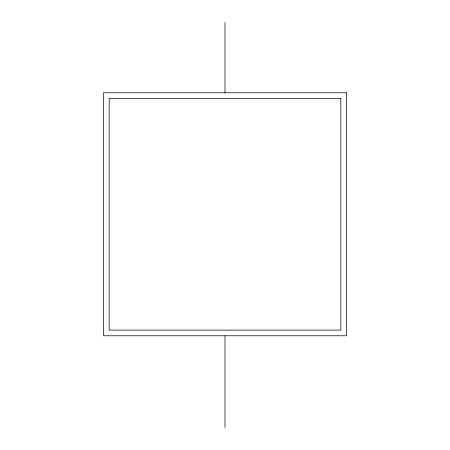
<?xml version="1.0" encoding="UTF-8"?>
<svg xmlns="http://www.w3.org/2000/svg" width="450" height="450" viewBox="0 0 450 450"><rect width="100%" height="100%" fill="white"/><g stroke="black" fill="none" stroke-linecap="round" stroke-linejoin="round"><path stroke-width="0.67" d="M225 22.5L225 92.767M225 335.767L225 427.5M346.5 92.767L103.5 92.767L103.5 335.767L346.5 335.767L346.5 92.767M340.83 98.438L109.17 98.438L109.17 330.098L340.83 330.098L340.83 98.438"/></g></svg>
